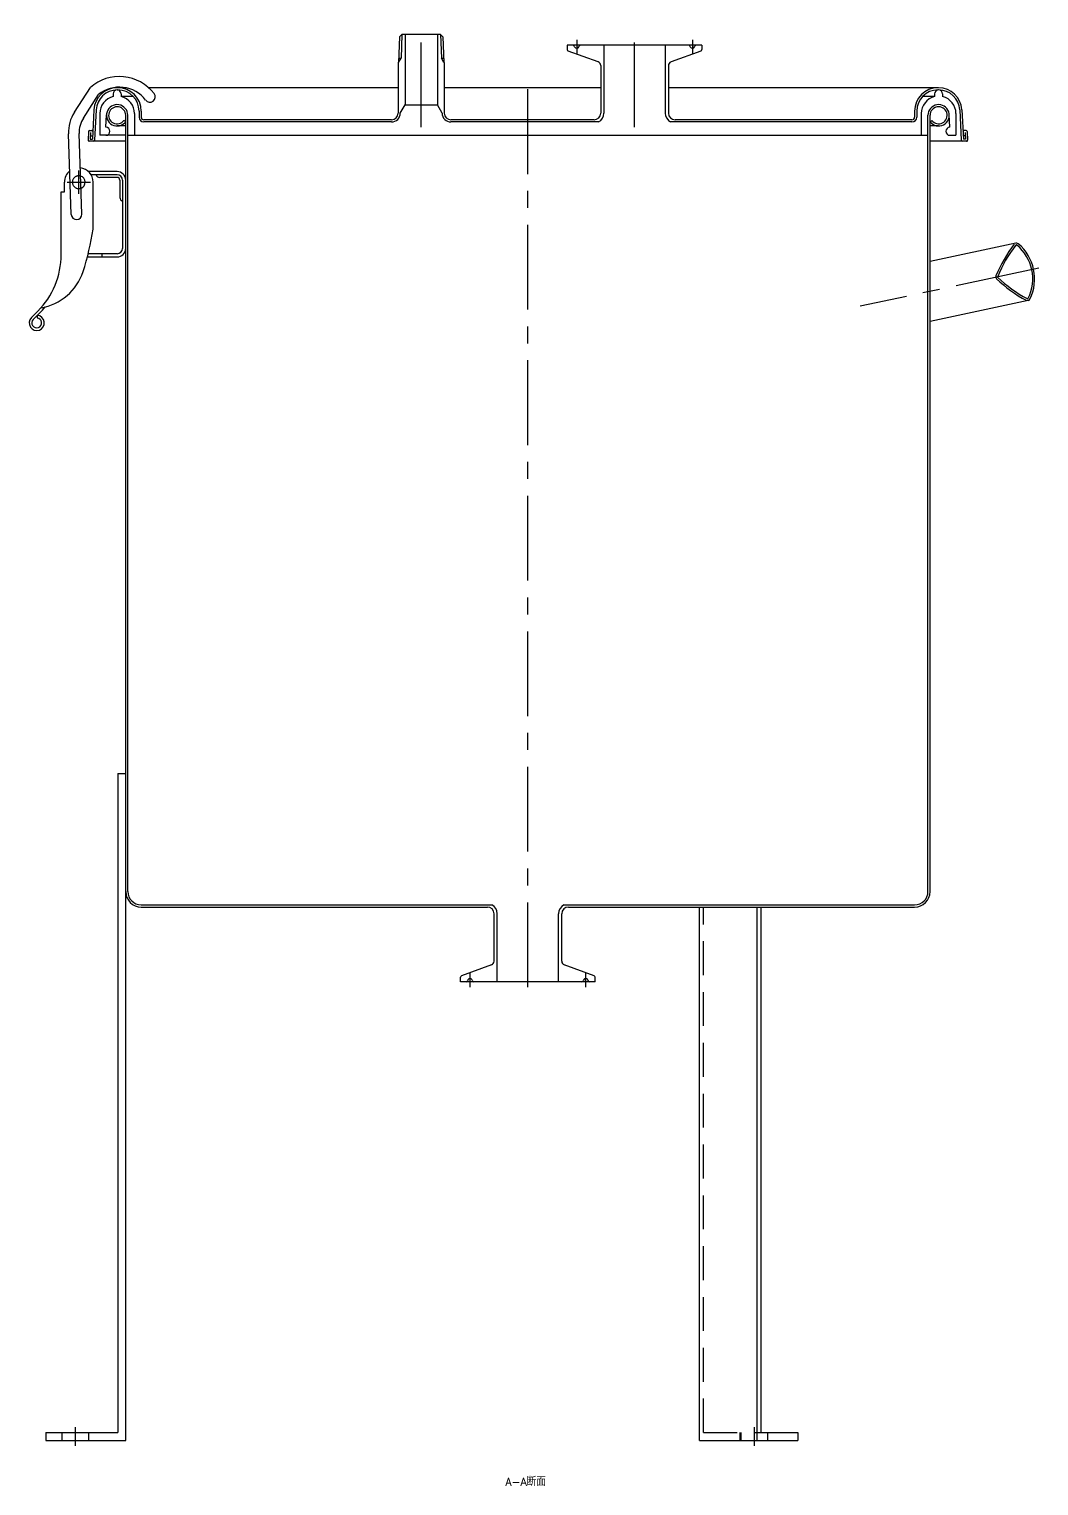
# Model space of a CAD drawing. Extents: x -197 to 717, y -801 to 189.
# Drawn here: x 338 to 717, y -777 to -231 of the extents above; entities that cross this region are included whole.
import ezdxf

# ---------------------------------------------------------------- set-up
doc = ezdxf.new("R2010")
doc.units = 0
doc.linetypes.add('CENTER', pattern=[50.8, 31.75, -6.35, 6.35, -6.35])
doc.linetypes.add('DASHED', pattern=[19.05, 12.7, -6.35])
doc.layers.get('0').update_dxf_attribs({"linetype": 'CONTINUOUS'})
doc.layers.add('CENTER', color=1, linetype='CONTINUOUS')
doc.styles.get("Standard").update_dxf_attribs({"font": 'txt.shx', "height": 3, "bigfont": 'bigfont.shx'})

msp = doc.modelspace()

# ---------------------------------------------------------------- linework, layer by layer
at = {"color": 7, "linetype": 'CONTINUOUS'}
for p, q in [((477.06, -233.66), (476.72, -243.27)), ((477.06, -233.66), (477.94, -232.77)), ((492.45, -232.77), (477.94, -232.77)), ((479.15, -232.77), (479.15, -259.15)), ((491.25, -232.77), (491.25, -259.15)), ((493.34, -233.66), (492.45, -232.77)), ((493.34, -233.66), (493.67, -243.27)), ((590.45, -236.77), (539.95, -236.77)), ((539.95, -236.77), (539.95, -238.45)), ((551.53, -243.08), (540.33, -239.01)), ((542.68, -237.41), (542.56, -237.13)), ((544.31, -237.41), (544.43, -237.13)), ((553.7, -236.77), (553.7, -262.27)), ((576.7, -236.77), (576.7, -262.27)), ((590.06, -239.01), (578.86, -243.08)), ((586.09, -237.43), (585.96, -237.13)), ((587.7, -237.43), (587.83, -237.13)), ((590.45, -236.77), (590.45, -238.45)), ((476.55, -243.27), (476.55, -262.27)), ((476.55, -243.27), (476.72, -243.27)), ((476.77, -241.7), (477.63, -241.7)), ((492.76, -241.7), (493.62, -241.7)), ((493.67, -243.27), (493.85, -243.27)), ((493.85, -243.27), (493.85, -262.27)), ((552.5, -244.46), (552.5, -262.27)), ((552.5, -244.46), (552.5, -262.27)), ((577.9, -244.46), (577.9, -262.27)), ((577.9, -244.46), (577.9, -262.27)), ((355.19, -261.92), (361.2, -252.67)), ((358.55, -264.09), (364.24, -255.33)), ((369.7, -255.08), (369.7, -256.08)), ((374.53, -252.77), (371.19, -252.77)), ((371.19, -253.57), (371.5, -253.57)), ((372.7, -255.08), (372.7, -256.08)), ((377.27, -256.08), (372.7, -256.08)), ((476.55, -252.77), (383.06, -252.77)), ((552.5, -252.77), (493.85, -252.77)), ((679.2, -252.77), (577.9, -252.77)), ((677.7, -256.08), (673.12, -256.08)), ((677.7, -255.08), (677.7, -256.08)), ((679.2, -253.57), (678.9, -253.57)), ((679.2, -253.57), (678.9, -253.57)), ((680.7, -255.08), (680.7, -256.08)), ((362.5, -261.02), (361.93, -271.97)), ((363.3, -261.06), (362.71, -272.39)), ((379.4, -261.47), (379.4, -263.77)), ((380.2, -261.47), (380.2, -263.77)), ((477.35, -262.27), (479.15, -259.15)), ((479.15, -259.15), (491.25, -259.15)), ((493.05, -262.27), (491.25, -259.15)), ((670.2, -261.47), (670.2, -263.77)), ((671, -261.47), (671, -263.77)), ((687.09, -261.06), (687.68, -272.39)), ((687.89, -261.02), (688.46, -271.97)), ((364.7, -262.4), (364.7, -270.58)), ((367, -267.58), (367.2, -262.9)), ((374.4, -267.08), (371.2, -267.08)), ((374.4, -265.48), (373.76, -265)), ((374.4, -759.88), (374.4, -263.08)), ((375.2, -554.08), (375.2, -263.08)), ((377.7, -262.4), (377.7, -270.58)), ((474.05, -264.77), (381.2, -264.77)), ((474.05, -265.57), (381.2, -265.57)), ((550, -264.77), (496.35, -264.77)), ((551.67, -265.57), (496.35, -265.57)), ((669.2, -265.57), (578.72, -265.57)), ((669.2, -264.77), (580.4, -264.77)), ((672.7, -262.4), (672.7, -270.58)), ((675.2, -554.08), (675.2, -263.08)), ((676, -554.08), (676, -263.08)), ((676, -265.48), (676.64, -265)), ((679.2, -267.08), (676, -267.08)), ((683.4, -267.58), (683.19, -262.9)), ((685.7, -262.4), (685.7, -270.58)), ((354, -300.23), (352.94, -270.03)), ((357.99, -300.09), (356.94, -269.89)), ((360.48, -269.15), (360.31, -272.35)), ((374.4, -272.77), (360.71, -272.77)), ((360.88, -268.77), (362.1, -268.77)), ((361.25, -269.57), (361.13, -271.97)), ((361.13, -271.97), (361.93, -271.97)), ((361.19, -270.77), (361.99, -270.77)), ((374.4, -270.58), (364.7, -270.58)), ((375.2, -270.58), (675.2, -270.58)), ((689.68, -272.77), (676, -272.77)), ((683.4, -270.58), (685.7, -270.58)), ((689.52, -268.77), (688.29, -268.77)), ((689.2, -270.77), (688.4, -270.77)), ((689.26, -271.97), (688.46, -271.97)), ((689.14, -269.57), (689.26, -271.97)), ((689.92, -269.15), (690.08, -272.35)), ((351.4, -291.76), (351.4, -288.16)), ((371.2, -284.16), (360.37, -284.16)), ((371.2, -285.36), (361.41, -285.36)), ((362.2, -305.76), (362.2, -288.16)), ((371.2, -286.36), (364.7, -286.36)), ((372.2, -287.36), (372.2, -293.86)), ((373.2, -287.36), (373.2, -312.96)), ((350.2, -315.3), (350.2, -291.76)), ((350.2, -291.76), (351.4, -291.76)), ((708.13, -311), (676, -317.83)), ((360.04, -316.16), (371.2, -316.16)), ((371.2, -314.96), (360.35, -314.96)), ((365.4, -314.96), (365.4, -316.16)), ((712.71, -332.52), (676, -340.32)), ((341.41, -336.51), (339.03, -338.89)), ((342.12, -337.22), (339.74, -339.6)), ((341.27, -338.07), (341.19, -339.06)), ((371.4, -509.88), (374.4, -509.88)), ((371.4, -509.88), (371.4, -756.88)), ((380.2, -559.08), (511.67, -559.08)), ((380.2, -559.88), (510, -559.88)), ((512.5, -580.19), (512.5, -562.38)), ((512.5, -580.19), (512.5, -562.38)), ((513.7, -587.88), (513.7, -562.38)), ((536.7, -587.88), (536.7, -562.38)), ((537.9, -580.19), (537.9, -562.38)), ((537.9, -580.19), (537.9, -562.38)), ((538.72, -559.08), (670.2, -559.08)), ((540.4, -559.88), (670.2, -559.88)), ((589.51, -759.88), (589.51, -559.88)), ((611.16, -759.88), (611.16, -559.88)), ((612.64, -756.88), (612.64, -559.88)), ((511.53, -581.57), (500.33, -585.64)), ((550.06, -585.64), (538.86, -581.57)), ((499.95, -587.88), (499.95, -586.2)), ((550.45, -587.88), (499.95, -587.88)), ((502.68, -587.24), (502.56, -587.52)), ((504.31, -587.24), (504.43, -587.52)), ((546.09, -587.22), (545.96, -587.52)), ((547.7, -587.22), (547.83, -587.52)), ((550.45, -587.88), (550.45, -586.2)), ((344.4, -756.88), (371.4, -756.88)), ((344.4, -756.88), (344.4, -759.88)), ((350.4, -756.88), (350.4, -759.88)), ((360.4, -756.88), (360.4, -759.88)), ((612.64, -756.88), (626.42, -756.88)), ((626.42, -756.88), (626.42, -759.88)), ((344.4, -759.88), (374.4, -759.88)), ((589.51, -759.88), (626.42, -759.88))]:
    msp.add_line(p, q, dxfattribs=at)
at = {"color": 3, "linetype": 'CONTINUOUS'}
for p, q in [((477.94, -232.77), (477.63, -241.7)), ((492.45, -232.77), (492.76, -241.7)), ((476.72, -243.27), (477.63, -241.7)), ((493.67, -243.27), (492.76, -241.7))]:
    msp.add_line(p, q, dxfattribs=at)
at = {"color": 3, "linetype": 'DASHED'}
for p, q in [((590.99, -756.88), (590.99, -559.88)), ((590.99, -756.88), (612.64, -756.88)), ((604.8, -759.88), (604.8, -756.88)), ((605.1, -759.88), (605.1, -756.88)), ((615.1, -759.88), (615.1, -756.88))]:
    msp.add_line(p, q, dxfattribs=at)
at = {"color": 7, "linetype": 'CONTINUOUS'}
for centre, radius, start, end in [((540.53, -238.45), 0.588, 180, 250), ((542.02, -237.36), 0.588, 23, 90), ((543.5, -237.07), 0.882, 203, 337), ((544.97, -237.36), 0.588, 90, 157), ((585.42, -237.36), 0.588, 23, 90), ((586.9, -237.07), 0.882, 201.637, 338.363), ((588.37, -237.36), 0.588, 90, 157), ((589.86, -238.45), 0.588, 290, 0), ((551.03, -244.46), 1.47, 0, 70), ((579.37, -244.46), 1.47, 110, 180), ((372.07, -264.86), 16.34, 37.3016, 131.742), ((371.19, -261.47), 8.7, 90, 177), ((371.19, -261.47), 7.9, 90, 177), ((372.07, -264.86), 12.34, 37.3016, 129.4248), ((371.2, -262.4), 6.5, 103.3424, 180), ((371.2, -255.08), 1.5, 0, 180), ((371.5, -261.47), 8.7, 0, 90), ((371.5, -261.47), 7.9, 0, 90), ((371.2, -262.4), 6.5, 0, 76.6576), ((383.48, -256.17), 2, 217.3016, 37.3016), ((678.9, -261.47), 8.7, 90, 180), ((678.9, -261.47), 7.9, 90, 180), ((679.2, -262.4), 6.5, 103.3424, 180), ((679.2, -255.08), 1.5, 0, 180), ((679.2, -261.47), 8.7, 3, 90), ((679.2, -261.47), 7.9, 3, 90), ((679.2, -262.4), 6.5, 0, 76.6576), ((366.93, -269.54), 14, 147, 182), ((371.2, -263.08), 4, 0, 323.1301), ((371.2, -263.08), 3.2, 0, 323.1301), ((679.2, -263.08), 4, 216.8699, 180), ((679.2, -263.08), 3.2, 216.8699, 180), ((366.93, -269.54), 10, 147, 182), ((367, -269.08), 1.5, 270, 90), ((381.2, -263.77), 1.8, 180, 270), ((381.2, -263.77), 1, 180, 270), ((474.05, -262.27), 2.5, 270, 0), ((474.05, -262.27), 3.3, 270, 0), ((496.35, -262.27), 3.3, 180, 270), ((496.35, -262.27), 2.5, 180, 270), ((550, -262.27), 2.5, 270, 0), ((550, -262.27), 3.7, 296.888, 0), ((580.4, -262.27), 3.7, 180, 243.112), ((580.4, -262.27), 2.5, 180, 270), ((669.2, -263.77), 1, 270, 0), ((669.2, -263.77), 1.8, 270, 0), ((683.4, -269.08), 1.5, 90, 270), ((360.71, -272.37), 0.4, 177, 270), ((360.88, -269.17), 0.4, 90, 177), ((361.68, -269.17), 0.4, 357, 90), ((362.31, -272.37), 0.4, 270, 357), ((688.08, -272.37), 0.4, 183, 270), ((688.71, -269.17), 0.4, 90, 183), ((689.52, -269.17), 0.4, 3, 90), ((689.68, -272.37), 0.4, 270, 3), ((356.8, -288.16), 5.4, 128.5827, 180), ((356.8, -288.16), 5.4, 0, 83.6767), ((356.8, -288.16), 2.4, 291.0083, 72.9917), ((364.7, -284.86), 1.5, 199.4712, 270), ((371.2, -287.36), 3.2, 0, 90), ((371.2, -287.36), 2, 0, 90), ((371.2, -287.36), 1, 0, 90), ((373.7, -293.86), 1.5, 180, 250.5288), ((356, -300.16), 2, 182, 2), ((263.34, -290.69), 100, 341.9543, 351.3362), ((708.34, -311.98), 1, 50.5801, 102), ((698.16, -324.37), 17.04, 333.4199, 50.5801), ((320.2, -315.3), 30, 315, 0), ((371.2, -312.96), 2, 270, 0), ((371.2, -312.96), 3.2, 270, 0), ((747.02, -342.06), 50, 142.1222, 157.9034), ((747.02, -342.06), 49.3, 142.1222, 157.9034), ((708.34, -311.98), 0.3, 50.5801, 142.1222), ((698.16, -324.37), 16.34, 333.4199, 50.5801), ((339.4, -315.48), 20, 279.3023, 341.9543), ((701.62, -323.63), 1, 157.9034, 226.0966), ((735.6, -288.33), 50, 226.0966, 241.8778), ((701.62, -323.63), 0.3, 157.9034, 226.0966), ((735.6, -288.33), 49.3, 226.0966, 241.8778), ((712.5, -331.54), 0.3, 241.8778, 333.4199), ((712.5, -331.54), 1, 282, 333.4199), ((341.05, -340.91), 2.85, 135, 85.4755), ((320.2, -315.3), 31, 315, 320.8189), ((341.05, -340.91), 1.85, 135, 85.4755), ((380.2, -554.08), 5.8, 180, 270), ((380.2, -554.08), 5, 180, 270), ((670.2, -554.08), 5.8, 270, 0), ((670.2, -554.08), 5, 270, 0), ((510, -562.38), 2.5, 0, 90), ((510, -562.38), 3.7, 0, 63.112), ((540.4, -562.38), 3.7, 116.888, 180), ((540.4, -562.38), 2.5, 90, 180), ((511.03, -580.19), 1.47, 290, 0), ((539.37, -580.19), 1.47, 180, 250), ((500.53, -586.2), 0.588, 110, 180), ((502.02, -587.29), 0.588, 270, 337), ((503.5, -587.58), 0.882, 23, 157), ((504.97, -587.29), 0.588, 203, 270), ((545.42, -587.29), 0.588, 270, 337), ((546.9, -587.58), 0.882, 21.637, 158.363), ((548.37, -587.29), 0.588, 203, 270), ((549.86, -586.2), 0.588, 0, 70)]:
    msp.add_arc(centre, radius, start, end, dxfattribs=at)
at = {"color": 3, "linetype": 'DASHED'}
msp.add_arc((356.8, -288.16), 2.4, 72.9917, 291.0083, dxfattribs=at)
at = {"layer": 'CENTER', "color": 1, "linetype": 'CENTER'}
for p, q in [((485.2, -267.57), (485.2, -230.77)), ((543.5, -234.77), (543.5, -239.95)), ((565.2, -267.57), (565.2, -234.77)), ((586.9, -234.77), (586.9, -239.95)), ((525.2, -589.88), (525.2, -250.77)), ((356.8, -292.56), (356.8, -283.76)), ((352.4, -288.16), (361.2, -288.16)), ((716.78, -320.41), (649.82, -334.64)), ((503.5, -589.88), (503.5, -584.7)), ((546.9, -589.88), (546.9, -584.7)), ((355.4, -754.88), (355.4, -761.88)), ((610.1, -761.88), (610.1, -754.88))]:
    msp.add_line(p, q, dxfattribs=at)

# ---------------------------------------------------------------- texts
at = {"color": 137, "linetype": 'CONTINUOUS'}
msp.add_text('A-A断面', height=3, dxfattribs=at).set_placement((516.78, -776.84))

doc.saveas('drawing.dxf')
